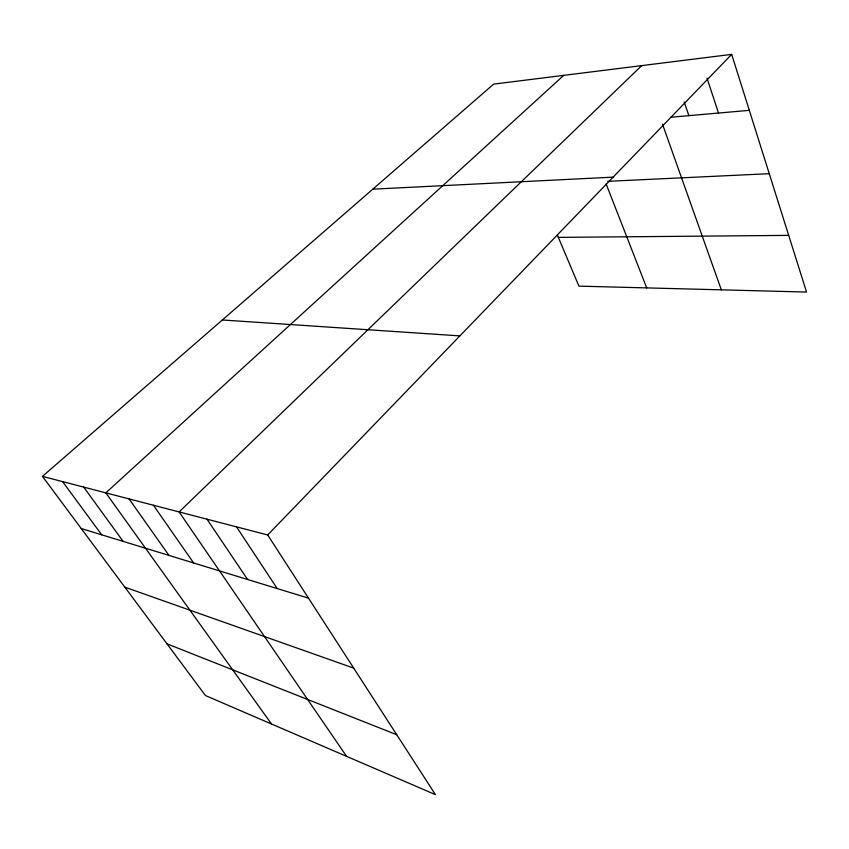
<?xml version="1.0" encoding="UTF-8"?>
<svg xmlns="http://www.w3.org/2000/svg" width="849" height="849" viewBox="0 0 849 849"><rect width="100%" height="100%" fill="white"/><g stroke="black" fill="none" stroke-linecap="round" stroke-linejoin="round"><path stroke-width="1.27" d="M731.679 54.368L493.651 84.115L42.45 476.374L267.69 534.966L731.679 54.368L806.55 292.056L578.922 286.134L557.347 235.014M641.695 65.617L179.107 511.926L346.583 756.342M563.757 75.349L105.817 492.866L271.51 724.006M670.731 117.258L749.306 110.338M372.796 189.178L613.158 177.133M607.757 181.336L769.258 173.684M558.345 237.38L788.689 235.375M222.353 319.977L459.893 335.896M81.249 528.545L308.505 598.152M124.845 587.168L353.715 668.121M166.998 643.839L396.738 734.725M42.45 476.374L205.447 695.543L435.441 794.632L267.69 534.966M62.593 481.616L101.71 534.806M83.701 487.103L123.105 541.365M129.037 498.904L168.983 555.416M153.436 505.251L193.625 562.961M207.007 519.185L247.59 579.496M236.489 526.847L277.22 588.569M606.112 183.893L646.705 287.896M662.507 124.219L721.332 289.838M684.177 101.933L688.879 115.655M707.037 78.193L718.498 113.044"/></g></svg>
